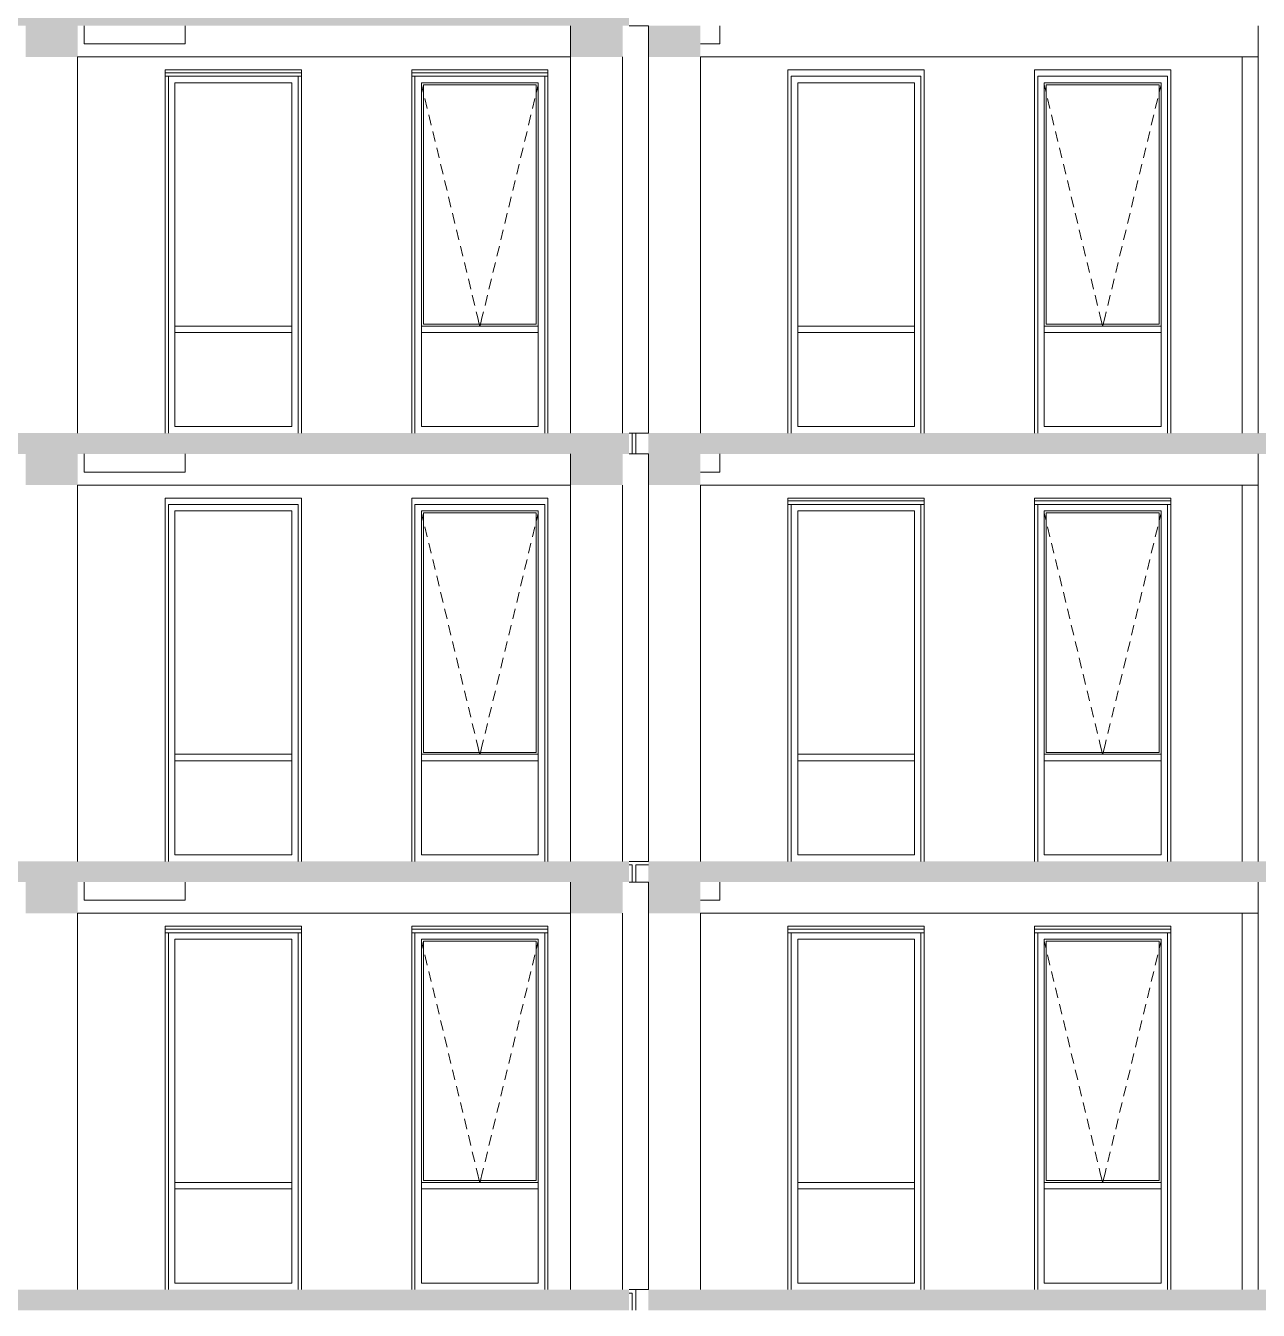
# Model space of a CAD drawing. Header units: millimetres. Extents: x 1499747 to 4230374, y -28481 to 441852.
# Drawn here: x 2379544 to 2389045, y 3455 to 13355 of the extents above; entities that cross this region are included whole.
import ezdxf
from ezdxf.xclip import XClip

# ---------------------------------------------------------------- set-up
doc = ezdxf.new("R2010")
doc.units = ezdxf.units.MM
doc.header["$MEASUREMENT"] = 0
doc.header["$XCLIPFRAME"] = 0
for name, color, linetype, lineweight in [('1 Разрез_23_Витражные окна_Ном._пера__1_Ном._пера__7', 7, 'Continuous', 18), ('1 Разрез_23_Витражные окна_Ном._пера__92_Ном._пера__233', 233, 'Continuous', 18), ('1 Разрез_23_Выступы_Ном._пера__1_Ном._пера__7', 7, 'Continuous', 18), ('1 Разрез_23_Конструктив - Балки_Ном._пера__10_Ном._пера__134', 134, 'Continuous', 18), ('1 Разрез_23_Конструктив - Балки_Ном._пера__7', 7, 'Continuous', 18), ('1 Разрез_23_Конструктив - Колонны_Ном._пера__8_Ном._пера__12', 12, 'Continuous', 18), ('1 Разрез_23_Конструктив - Отвестрия для Шахты в перекрытие_Ном._пера__1_Ном._пера__7', 7, 'Continuous', 18), ('1 Разрез_23_Конструктив - Перекрытия_Ном._пера__7', 7, 'Continuous', 18), ('1 Разрез_23_Конструктив - Стены Ненесущие Газоблок_Ном._пера__87_Ном._пера__251', 251, 'Continuous', 18), ('1 Разрез_23_Окна Archicad_Ном._пера__87_Ном._пера__251', 251, 'Continuous', 18)]:
    doc.layers.add(name, color=color, linetype=linetype, lineweight=lineweight)
doc.layers.add('Чертеж и Рисунок', color=7, linetype='Continuous')

# ---------------------------------------------------------------- blocks, each defined once
blk = doc.blocks.new('Чертеж_1_23', base_point=(1274000, 29700))
at = {"layer": '1 Разрез_23_Конструктив - Балки_Ном._пера__7', "linetype": 'Continuous'}
for points in [[(1273741.6, 41029.6), (1273341.6, 41029.6), (1273341.6, 40789.6), (1273741.6, 40789.6)], [(1277941.6, 41029.6), (1277541.6, 41029.6), (1277541.6, 40789.6), (1277941.6, 40789.6)], [(1278541.6, 41029.6), (1278141.6, 41029.6), (1278141.6, 40789.6), (1278541.6, 40789.6)], [(1273741.6, 37729.6), (1273341.6, 37729.6), (1273341.6, 37489.6), (1273741.6, 37489.6)], [(1277941.6, 37729.6), (1277541.6, 37729.6), (1277541.6, 37489.6), (1277941.6, 37489.6)], [(1278541.6, 37729.6), (1278141.6, 37729.6), (1278141.6, 37489.6), (1278541.6, 37489.6)], [(1273741.6, 34429.6), (1273341.6, 34429.6), (1273341.6, 34189.6), (1273741.6, 34189.6)], [(1277941.6, 34429.6), (1277541.6, 34429.6), (1277541.6, 34189.6), (1277941.6, 34189.6)], [(1278541.6, 34429.6), (1278141.6, 34429.6), (1278141.6, 34189.6), (1278541.6, 34189.6)]]:
    blk.add_hatch(color=256, dxfattribs=at).paths.add_polyline_path(points)
at = {"layer": '1 Разрез_23_Конструктив - Перекрытия_Ном._пера__7', "linetype": 'Continuous'}
for points in [[(1256658.6, 41029.6), (1277991.6, 41029.6), (1277991.6, 41189.6), (1256658.6, 41189.6)], [(1256658.6, 37729.6), (1277991.6, 37729.6), (1277991.6, 37889.6), (1256658.6, 37889.6)], [(1278141.6, 37729.6), (1287891.8, 37729.6), (1287891.8, 37889.6), (1278141.6, 37889.6)], [(1256658.6, 34429.6), (1277991.6, 34429.6), (1277991.6, 34589.6), (1256658.6, 34589.6)], [(1278141.6, 34589.6), (1278141.6, 34429.6), (1287891.8, 34429.6), (1287891.8, 34589.6)], [(1256658.6, 31129.6), (1277991.6, 31129.6), (1277991.6, 31289.6), (1256658.6, 31289.6)], [(1278141.6, 31129.6), (1287891.8, 31129.6), (1287891.8, 31289.6), (1278141.6, 31289.6)]]:
    blk.add_hatch(color=256, dxfattribs=at).paths.add_polyline_path(points)
at = {"layer": '1 Разрез_23_Витражные окна_Ном._пера__1_Ном._пера__7', "linetype": 'Continuous'}
for p, q in [((1274441.9, 40289.6), (1274441.9, 40639.6)), ((1274941.9, 40639.6), (1274441.9, 40639.6)), ((1275441.9, 40639.6), (1274941.9, 40639.6)), ((1275441.9, 40289.6), (1275441.9, 40639.6)), ((1276342.1, 40289.6), (1276342.1, 40639.6)), ((1276842.1, 40639.6), (1276342.1, 40639.6)), ((1277342.1, 40639.6), (1276842.1, 40639.6)), ((1277342.1, 40289.6), (1277342.1, 40639.6)), ((1279241.6, 40289.6), (1279241.6, 40639.6)), ((1279741.6, 40639.6), (1279241.6, 40639.6)), ((1280241.6, 40639.6), (1279741.6, 40639.6)), ((1280241.6, 40289.6), (1280241.6, 40639.6)), ((1281141.9, 40289.6), (1281141.9, 40639.6)), ((1281641.9, 40639.6), (1281141.9, 40639.6)), ((1282141.9, 40639.6), (1281641.9, 40639.6)), ((1282141.9, 40289.6), (1282141.9, 40639.6)), ((1274491.9, 40289.6), (1274491.9, 40589.6)), ((1274941.9, 40589.6), (1274491.9, 40589.6)), ((1275391.9, 40589.6), (1274941.9, 40589.6)), ((1275391.9, 40289.6), (1275391.9, 40589.6)), ((1276392.1, 40289.6), (1276392.1, 40589.6)), ((1276842.1, 40589.6), (1276392.1, 40589.6)), ((1276407.1, 40574.6), (1277277.1, 40574.6)), ((1276407.1, 38729.6), (1276407.1, 40574.6)), ((1277292.1, 40589.6), (1276842.1, 40589.6)), ((1277277.1, 40574.6), (1277277.1, 38729.6)), ((1277292.1, 40289.6), (1277292.1, 40589.6)), ((1279291.6, 40289.6), (1279291.6, 40589.6)), ((1279741.6, 40589.6), (1279291.6, 40589.6)), ((1280191.6, 40589.6), (1279741.6, 40589.6)), ((1280191.6, 40289.6), (1280191.6, 40589.6)), ((1281191.9, 40289.6), (1281191.9, 40589.6)), ((1281641.9, 40589.6), (1281191.9, 40589.6)), ((1281206.9, 40574.6), (1282076.9, 40574.6)), ((1281206.9, 38729.6), (1281206.9, 40574.6)), ((1282091.9, 40589.6), (1281641.9, 40589.6)), ((1282076.9, 40574.6), (1282076.9, 38729.6)), ((1282091.9, 40289.6), (1282091.9, 40589.6)), ((1274441.9, 38889.6), (1274441.9, 40289.6)), ((1274491.9, 38889.6), (1274491.9, 40289.6)), ((1275391.9, 38889.6), (1275391.9, 40289.6)), ((1275441.9, 38889.6), (1275441.9, 40289.6)), ((1276342.1, 38889.6), (1276342.1, 40289.6)), ((1276392.1, 38889.6), (1276392.1, 40289.6)), ((1277292.1, 38889.6), (1277292.1, 40289.6)), ((1277342.1, 38889.6), (1277342.1, 40289.6)), ((1279241.6, 38889.6), (1279241.6, 40289.6)), ((1279291.6, 38889.6), (1279291.6, 40289.6)), ((1280191.6, 38889.6), (1280191.6, 40289.6)), ((1280241.6, 38889.6), (1280241.6, 40289.6)), ((1281141.9, 38889.6), (1281141.9, 40289.6)), ((1281191.9, 38889.6), (1281191.9, 40289.6)), ((1282091.9, 38889.6), (1282091.9, 40289.6)), ((1282141.9, 38889.6), (1282141.9, 40289.6)), ((1274441.9, 38689.6), (1274441.9, 38889.6)), ((1274491.9, 38714.6), (1274491.9, 38889.6)), ((1275391.9, 38689.6), (1275391.9, 38889.6)), ((1275441.9, 38689.6), (1275441.9, 38889.6)), ((1276342.1, 38689.6), (1276342.1, 38889.6)), ((1276392.1, 38714.6), (1276392.1, 38889.6)), ((1277292.1, 38689.6), (1277292.1, 38889.6)), ((1277342.1, 38689.6), (1277342.1, 38889.6)), ((1279241.6, 38689.6), (1279241.6, 38889.6)), ((1279291.6, 38714.6), (1279291.6, 38889.6)), ((1280191.6, 38689.6), (1280191.6, 38889.6)), ((1280241.6, 38689.6), (1280241.6, 38889.6)), ((1281141.9, 38689.6), (1281141.9, 38889.6)), ((1281191.9, 38714.6), (1281191.9, 38889.6)), ((1282091.9, 38689.6), (1282091.9, 38889.6)), ((1282141.9, 38689.6), (1282141.9, 38889.6)), ((1274491.9, 38714.6), (1274941.9, 38714.6)), ((1274491.9, 38689.6), (1274491.9, 38714.6)), ((1274941.9, 38714.6), (1275391.9, 38714.6)), ((1276392.1, 38714.6), (1276842.1, 38714.6)), ((1276392.1, 38689.6), (1276392.1, 38714.6)), ((1277277.1, 38729.6), (1276407.1, 38729.6)), ((1276842.1, 38714.6), (1277292.1, 38714.6)), ((1279291.6, 38714.6), (1279741.6, 38714.6)), ((1279291.6, 38689.6), (1279291.6, 38714.6)), ((1279741.6, 38714.6), (1280191.6, 38714.6)), ((1281191.9, 38714.6), (1281641.9, 38714.6)), ((1281191.9, 38689.6), (1281191.9, 38714.6)), ((1282076.9, 38729.6), (1281206.9, 38729.6)), ((1281641.9, 38714.6), (1282091.9, 38714.6)), ((1274441.9, 37889.6), (1274441.9, 38689.6)), ((1274491.9, 38664.6), (1274491.9, 38689.6)), ((1274491.9, 38664.6), (1274941.9, 38664.6)), ((1274491.9, 37939.6), (1274491.9, 38664.6)), ((1274941.9, 38664.6), (1275391.9, 38664.6)), ((1275391.9, 37939.6), (1275391.9, 38689.6)), ((1275441.9, 37889.6), (1275441.9, 38689.6)), ((1276342.1, 37889.6), (1276342.1, 38689.6)), ((1276392.1, 38664.6), (1276392.1, 38689.6)), ((1276392.1, 38664.6), (1276842.1, 38664.6)), ((1276392.1, 37939.6), (1276392.1, 38664.6)), ((1276842.1, 38664.6), (1277292.1, 38664.6)), ((1277292.1, 37939.6), (1277292.1, 38689.6)), ((1277342.1, 37889.6), (1277342.1, 38689.6)), ((1279241.6, 37889.6), (1279241.6, 38689.6)), ((1279291.6, 38664.6), (1279291.6, 38689.6)), ((1279291.6, 38664.6), (1279741.6, 38664.6)), ((1279291.6, 37939.6), (1279291.6, 38664.6)), ((1279741.6, 38664.6), (1280191.6, 38664.6)), ((1280191.6, 37939.6), (1280191.6, 38689.6)), ((1280241.6, 37889.6), (1280241.6, 38689.6)), ((1281141.9, 37889.6), (1281141.9, 38689.6)), ((1281191.9, 38664.6), (1281191.9, 38689.6)), ((1281191.9, 38664.6), (1281641.9, 38664.6)), ((1281191.9, 37939.6), (1281191.9, 38664.6)), ((1281641.9, 38664.6), (1282091.9, 38664.6)), ((1282091.9, 37939.6), (1282091.9, 38689.6)), ((1282141.9, 37889.6), (1282141.9, 38689.6)), ((1274491.9, 37939.6), (1274941.9, 37939.6)), ((1274941.9, 37939.6), (1275391.9, 37939.6)), ((1276392.1, 37939.6), (1276842.1, 37939.6)), ((1276842.1, 37939.6), (1277292.1, 37939.6)), ((1279291.6, 37939.6), (1279741.6, 37939.6)), ((1279741.6, 37939.6), (1280191.6, 37939.6)), ((1281191.9, 37939.6), (1281641.9, 37939.6)), ((1281641.9, 37939.6), (1282091.9, 37939.6)), ((1274441.9, 36989.6), (1274441.9, 37339.6)), ((1274941.9, 37339.6), (1274441.9, 37339.6)), ((1275441.9, 37339.6), (1274941.9, 37339.6)), ((1275441.9, 36989.6), (1275441.9, 37339.6)), ((1276342.1, 36989.6), (1276342.1, 37339.6)), ((1276842.1, 37339.6), (1276342.1, 37339.6)), ((1277342.1, 37339.6), (1276842.1, 37339.6)), ((1277342.1, 36989.6), (1277342.1, 37339.6)), ((1279241.6, 36989.6), (1279241.6, 37339.6)), ((1279741.6, 37339.6), (1279241.6, 37339.6)), ((1280241.6, 37339.6), (1279741.6, 37339.6)), ((1280241.6, 36989.6), (1280241.6, 37339.6)), ((1281141.9, 36989.6), (1281141.9, 37339.6)), ((1281641.9, 37339.6), (1281141.9, 37339.6)), ((1282141.9, 37339.6), (1281641.9, 37339.6)), ((1282141.9, 36989.6), (1282141.9, 37339.6)), ((1274491.9, 36989.6), (1274491.9, 37289.6)), ((1274941.9, 37289.6), (1274491.9, 37289.6)), ((1275391.9, 37289.6), (1274941.9, 37289.6)), ((1275391.9, 36989.6), (1275391.9, 37289.6)), ((1276392.1, 36989.6), (1276392.1, 37289.6)), ((1276842.1, 37289.6), (1276392.1, 37289.6)), ((1276407.1, 37274.6), (1277277.1, 37274.6)), ((1276407.1, 35429.6), (1276407.1, 37274.6)), ((1277292.1, 37289.6), (1276842.1, 37289.6)), ((1277277.1, 37274.6), (1277277.1, 35429.6)), ((1277292.1, 36989.6), (1277292.1, 37289.6)), ((1279291.6, 36989.6), (1279291.6, 37289.6)), ((1279741.6, 37289.6), (1279291.6, 37289.6)), ((1280191.6, 37289.6), (1279741.6, 37289.6)), ((1280191.6, 36989.6), (1280191.6, 37289.6)), ((1281191.9, 36989.6), (1281191.9, 37289.6)), ((1281641.9, 37289.6), (1281191.9, 37289.6)), ((1281206.9, 37274.6), (1282076.9, 37274.6)), ((1281206.9, 35429.6), (1281206.9, 37274.6)), ((1282091.9, 37289.6), (1281641.9, 37289.6)), ((1282076.9, 37274.6), (1282076.9, 35429.6)), ((1282091.9, 36989.6), (1282091.9, 37289.6)), ((1274441.9, 35589.6), (1274441.9, 36989.6)), ((1274491.9, 35589.6), (1274491.9, 36989.6)), ((1275391.9, 35589.6), (1275391.9, 36989.6)), ((1275441.9, 35589.6), (1275441.9, 36989.6)), ((1276342.1, 35589.6), (1276342.1, 36989.6)), ((1276392.1, 35589.6), (1276392.1, 36989.6)), ((1277292.1, 35589.6), (1277292.1, 36989.6)), ((1277342.1, 35589.6), (1277342.1, 36989.6)), ((1279241.6, 35589.6), (1279241.6, 36989.6)), ((1279291.6, 35589.6), (1279291.6, 36989.6)), ((1280191.6, 35589.6), (1280191.6, 36989.6)), ((1280241.6, 35589.6), (1280241.6, 36989.6)), ((1281141.9, 35589.6), (1281141.9, 36989.6)), ((1281191.9, 35589.6), (1281191.9, 36989.6)), ((1282091.9, 35589.6), (1282091.9, 36989.6)), ((1282141.9, 35589.6), (1282141.9, 36989.6)), ((1274441.9, 35389.6), (1274441.9, 35589.6)), ((1274491.9, 35414.6), (1274491.9, 35589.6)), ((1275391.9, 35389.6), (1275391.9, 35589.6)), ((1275441.9, 35389.6), (1275441.9, 35589.6)), ((1276342.1, 35389.6), (1276342.1, 35589.6)), ((1276392.1, 35414.6), (1276392.1, 35589.6)), ((1277292.1, 35389.6), (1277292.1, 35589.6)), ((1277342.1, 35389.6), (1277342.1, 35589.6)), ((1279241.6, 35389.6), (1279241.6, 35589.6)), ((1279291.6, 35414.6), (1279291.6, 35589.6)), ((1280191.6, 35389.6), (1280191.6, 35589.6)), ((1280241.6, 35389.6), (1280241.6, 35589.6)), ((1281141.9, 35389.6), (1281141.9, 35589.6)), ((1281191.9, 35414.6), (1281191.9, 35589.6)), ((1282091.9, 35389.6), (1282091.9, 35589.6)), ((1282141.9, 35389.6), (1282141.9, 35589.6)), ((1274441.9, 34589.6), (1274441.9, 35389.6)), ((1274491.9, 35414.6), (1274941.9, 35414.6)), ((1274491.9, 35389.6), (1274491.9, 35414.6)), ((1274491.9, 35364.6), (1274491.9, 35389.6)), ((1274491.9, 35364.6), (1274941.9, 35364.6)), ((1274491.9, 34639.6), (1274491.9, 35364.6)), ((1274941.9, 35414.6), (1275391.9, 35414.6)), ((1274941.9, 35364.6), (1275391.9, 35364.6)), ((1275391.9, 34639.6), (1275391.9, 35389.6)), ((1275441.9, 34589.6), (1275441.9, 35389.6)), ((1276342.1, 34589.6), (1276342.1, 35389.6)), ((1276392.1, 35414.6), (1276842.1, 35414.6)), ((1276392.1, 35389.6), (1276392.1, 35414.6)), ((1276392.1, 35364.6), (1276392.1, 35389.6)), ((1276392.1, 35364.6), (1276842.1, 35364.6)), ((1276392.1, 34639.6), (1276392.1, 35364.6)), ((1277277.1, 35429.6), (1276407.1, 35429.6)), ((1276842.1, 35414.6), (1277292.1, 35414.6)), ((1276842.1, 35364.6), (1277292.1, 35364.6)), ((1277292.1, 34639.6), (1277292.1, 35389.6)), ((1277342.1, 34589.6), (1277342.1, 35389.6)), ((1279241.6, 34589.6), (1279241.6, 35389.6)), ((1279291.6, 35414.6), (1279741.6, 35414.6)), ((1279291.6, 35389.6), (1279291.6, 35414.6)), ((1279291.6, 35364.6), (1279291.6, 35389.6)), ((1279291.6, 35364.6), (1279741.6, 35364.6)), ((1279291.6, 34639.6), (1279291.6, 35364.6)), ((1279741.6, 35414.6), (1280191.6, 35414.6)), ((1279741.6, 35364.6), (1280191.6, 35364.6)), ((1280191.6, 34639.6), (1280191.6, 35389.6)), ((1280241.6, 34589.6), (1280241.6, 35389.6)), ((1281141.9, 34589.6), (1281141.9, 35389.6)), ((1281191.9, 35414.6), (1281641.9, 35414.6)), ((1281191.9, 35389.6), (1281191.9, 35414.6)), ((1281191.9, 35364.6), (1281191.9, 35389.6)), ((1281191.9, 35364.6), (1281641.9, 35364.6)), ((1281191.9, 34639.6), (1281191.9, 35364.6)), ((1282076.9, 35429.6), (1281206.9, 35429.6)), ((1281641.9, 35414.6), (1282091.9, 35414.6)), ((1281641.9, 35364.6), (1282091.9, 35364.6)), ((1282091.9, 34639.6), (1282091.9, 35389.6)), ((1282141.9, 34589.6), (1282141.9, 35389.6)), ((1274491.9, 34639.6), (1274941.9, 34639.6)), ((1274941.9, 34639.6), (1275391.9, 34639.6)), ((1276392.1, 34639.6), (1276842.1, 34639.6)), ((1276842.1, 34639.6), (1277292.1, 34639.6)), ((1279291.6, 34639.6), (1279741.6, 34639.6)), ((1279741.6, 34639.6), (1280191.6, 34639.6)), ((1281191.9, 34639.6), (1281641.9, 34639.6)), ((1281641.9, 34639.6), (1282091.9, 34639.6)), ((1274441.9, 33689.6), (1274441.9, 34039.6)), ((1274941.9, 34039.6), (1274441.9, 34039.6)), ((1274491.9, 33689.6), (1274491.9, 33989.6)), ((1274941.9, 33989.6), (1274491.9, 33989.6)), ((1275441.9, 34039.6), (1274941.9, 34039.6)), ((1275391.9, 33989.6), (1274941.9, 33989.6)), ((1275391.9, 33689.6), (1275391.9, 33989.6)), ((1275441.9, 33689.6), (1275441.9, 34039.6)), ((1276342.1, 33689.6), (1276342.1, 34039.6)), ((1276842.1, 34039.6), (1276342.1, 34039.6)), ((1276392.1, 33689.6), (1276392.1, 33989.6)), ((1276842.1, 33989.6), (1276392.1, 33989.6)), ((1276407.1, 33974.6), (1277277.1, 33974.6)), ((1276407.1, 32129.6), (1276407.1, 33974.6)), ((1277342.1, 34039.6), (1276842.1, 34039.6)), ((1277292.1, 33989.6), (1276842.1, 33989.6)), ((1277277.1, 33974.6), (1277277.1, 32129.6)), ((1277292.1, 33689.6), (1277292.1, 33989.6)), ((1277342.1, 33689.6), (1277342.1, 34039.6)), ((1279241.6, 33689.6), (1279241.6, 34039.6)), ((1279741.6, 34039.6), (1279241.6, 34039.6)), ((1279291.6, 33689.6), (1279291.6, 33989.6)), ((1279741.6, 33989.6), (1279291.6, 33989.6)), ((1280241.6, 34039.6), (1279741.6, 34039.6)), ((1280191.6, 33989.6), (1279741.6, 33989.6)), ((1280191.6, 33689.6), (1280191.6, 33989.6)), ((1280241.6, 33689.6), (1280241.6, 34039.6)), ((1281141.9, 33689.6), (1281141.9, 34039.6)), ((1281641.9, 34039.6), (1281141.9, 34039.6)), ((1281191.9, 33689.6), (1281191.9, 33989.6)), ((1281641.9, 33989.6), (1281191.9, 33989.6)), ((1281206.9, 33974.6), (1282076.9, 33974.6)), ((1281206.9, 32129.6), (1281206.9, 33974.6)), ((1282141.9, 34039.6), (1281641.9, 34039.6)), ((1282091.9, 33989.6), (1281641.9, 33989.6)), ((1282076.9, 33974.6), (1282076.9, 32129.6)), ((1282091.9, 33689.6), (1282091.9, 33989.6)), ((1282141.9, 33689.6), (1282141.9, 34039.6)), ((1274441.9, 32289.6), (1274441.9, 33689.6)), ((1274491.9, 32289.6), (1274491.9, 33689.6)), ((1275391.9, 32289.6), (1275391.9, 33689.6)), ((1275441.9, 32289.6), (1275441.9, 33689.6)), ((1276342.1, 32289.6), (1276342.1, 33689.6)), ((1276392.1, 32289.6), (1276392.1, 33689.6)), ((1277292.1, 32289.6), (1277292.1, 33689.6)), ((1277342.1, 32289.6), (1277342.1, 33689.6)), ((1279241.6, 32289.6), (1279241.6, 33689.6)), ((1279291.6, 32289.6), (1279291.6, 33689.6)), ((1280191.6, 32289.6), (1280191.6, 33689.6)), ((1280241.6, 32289.6), (1280241.6, 33689.6)), ((1281141.9, 32289.6), (1281141.9, 33689.6)), ((1281191.9, 32289.6), (1281191.9, 33689.6)), ((1282091.9, 32289.6), (1282091.9, 33689.6)), ((1282141.9, 32289.6), (1282141.9, 33689.6)), ((1274441.9, 32089.6), (1274441.9, 32289.6)), ((1274491.9, 32114.6), (1274491.9, 32289.6)), ((1275391.9, 32089.6), (1275391.9, 32289.6)), ((1275441.9, 32089.6), (1275441.9, 32289.6)), ((1276342.1, 32089.6), (1276342.1, 32289.6)), ((1276392.1, 32114.6), (1276392.1, 32289.6)), ((1277292.1, 32089.6), (1277292.1, 32289.6)), ((1277342.1, 32089.6), (1277342.1, 32289.6)), ((1279241.6, 32089.6), (1279241.6, 32289.6)), ((1279291.6, 32114.6), (1279291.6, 32289.6)), ((1280191.6, 32089.6), (1280191.6, 32289.6)), ((1280241.6, 32089.6), (1280241.6, 32289.6)), ((1281141.9, 32089.6), (1281141.9, 32289.6)), ((1281191.9, 32114.6), (1281191.9, 32289.6)), ((1282091.9, 32089.6), (1282091.9, 32289.6)), ((1282141.9, 32089.6), (1282141.9, 32289.6)), ((1274441.9, 31289.6), (1274441.9, 32089.6)), ((1274491.9, 32114.6), (1274941.9, 32114.6)), ((1274491.9, 32089.6), (1274491.9, 32114.6)), ((1274491.9, 32064.6), (1274491.9, 32089.6)), ((1274941.9, 32114.6), (1275391.9, 32114.6)), ((1275391.9, 31339.6), (1275391.9, 32089.6)), ((1275441.9, 31289.6), (1275441.9, 32089.6)), ((1276342.1, 31289.6), (1276342.1, 32089.6)), ((1276392.1, 32114.6), (1276842.1, 32114.6)), ((1276392.1, 32089.6), (1276392.1, 32114.6)), ((1276392.1, 32064.6), (1276392.1, 32089.6)), ((1277277.1, 32129.6), (1276407.1, 32129.6)), ((1276842.1, 32114.6), (1277292.1, 32114.6)), ((1277292.1, 31339.6), (1277292.1, 32089.6)), ((1277342.1, 31289.6), (1277342.1, 32089.6)), ((1279241.6, 31289.6), (1279241.6, 32089.6)), ((1279291.6, 32114.6), (1279741.6, 32114.6)), ((1279291.6, 32089.6), (1279291.6, 32114.6)), ((1279291.6, 32064.6), (1279291.6, 32089.6)), ((1279741.6, 32114.6), (1280191.6, 32114.6)), ((1280191.6, 31339.6), (1280191.6, 32089.6)), ((1280241.6, 31289.6), (1280241.6, 32089.6)), ((1281141.9, 31289.6), (1281141.9, 32089.6)), ((1281191.9, 32114.6), (1281641.9, 32114.6)), ((1281191.9, 32089.6), (1281191.9, 32114.6)), ((1281191.9, 32064.6), (1281191.9, 32089.6)), ((1282076.9, 32129.6), (1281206.9, 32129.6)), ((1281641.9, 32114.6), (1282091.9, 32114.6)), ((1282091.9, 31339.6), (1282091.9, 32089.6)), ((1282141.9, 31289.6), (1282141.9, 32089.6)), ((1274491.9, 32064.6), (1274941.9, 32064.6)), ((1274491.9, 31339.6), (1274491.9, 32064.6)), ((1274941.9, 32064.6), (1275391.9, 32064.6)), ((1276392.1, 32064.6), (1276842.1, 32064.6)), ((1276392.1, 31339.6), (1276392.1, 32064.6)), ((1276842.1, 32064.6), (1277292.1, 32064.6)), ((1279291.6, 32064.6), (1279741.6, 32064.6)), ((1279291.6, 31339.6), (1279291.6, 32064.6)), ((1279741.6, 32064.6), (1280191.6, 32064.6)), ((1281191.9, 32064.6), (1281641.9, 32064.6)), ((1281191.9, 31339.6), (1281191.9, 32064.6)), ((1281641.9, 32064.6), (1282091.9, 32064.6)), ((1274491.9, 31339.6), (1274941.9, 31339.6)), ((1274941.9, 31339.6), (1275391.9, 31339.6)), ((1276392.1, 31339.6), (1276842.1, 31339.6)), ((1276842.1, 31339.6), (1277292.1, 31339.6)), ((1279291.6, 31339.6), (1279741.6, 31339.6)), ((1279741.6, 31339.6), (1280191.6, 31339.6)), ((1281191.9, 31339.6), (1281641.9, 31339.6)), ((1281641.9, 31339.6), (1282091.9, 31339.6))]:
    blk.add_line(p, q, dxfattribs=at)
at = {"layer": '1 Разрез_23_Витражные окна_Ном._пера__92_Ном._пера__233', "linetype": 'Continuous'}
for p, q in [((1276392.1, 40573.9), (1276405.9, 40516.9)), ((1277292.1, 40573.9), (1277278.4, 40516.9)), ((1281191.9, 40573.9), (1281205.7, 40516.9)), ((1282091.9, 40573.9), (1282078.1, 40516.9)), ((1276417.6, 40468.3), (1276436.4, 40390.5)), ((1277266.6, 40468.3), (1277247.9, 40390.5)), ((1281217.4, 40468.3), (1281236.2, 40390.5)), ((1282066.4, 40468.3), (1282047.6, 40390.5)), ((1276448.1, 40341.9), (1276466.9, 40264.1)), ((1277236.1, 40341.9), (1277217.4, 40264.1)), ((1281247.9, 40341.9), (1281266.7, 40264.1)), ((1282035.9, 40341.9), (1282017.1, 40264.1)), ((1276478.6, 40215.5), (1276497.4, 40137.8)), ((1277205.6, 40215.5), (1277186.9, 40137.8)), ((1281278.4, 40215.5), (1281297.2, 40137.8)), ((1282005.4, 40215.5), (1281986.6, 40137.8)), ((1276509.2, 40089.2), (1276527.9, 40011.4)), ((1277175.1, 40089.2), (1277156.4, 40011.4)), ((1281308.9, 40089.2), (1281327.7, 40011.4)), ((1281974.9, 40089.2), (1281956.1, 40011.4)), ((1276539.7, 39962.8), (1276558.4, 39885)), ((1277144.6, 39962.8), (1277125.9, 39885)), ((1281339.4, 39962.8), (1281358.2, 39885)), ((1281944.4, 39962.8), (1281925.6, 39885)), ((1276570.2, 39836.4), (1276588.9, 39758.7)), ((1277114.1, 39836.4), (1277095.3, 39758.7)), ((1281369.9, 39836.4), (1281388.7, 39758.7)), ((1281913.9, 39836.4), (1281895.1, 39758.7)), ((1276600.7, 39710), (1276619.4, 39632.3)), ((1277083.6, 39710), (1277064.8, 39632.3)), ((1281400.4, 39710), (1281419.2, 39632.3)), ((1281883.4, 39710), (1281864.6, 39632.3)), ((1276631.2, 39583.7), (1276649.9, 39505.9)), ((1277053.1, 39583.7), (1277034.3, 39505.9)), ((1281430.9, 39583.7), (1281449.7, 39505.9)), ((1281852.9, 39583.7), (1281834.1, 39505.9)), ((1276661.7, 39457.3), (1276680.4, 39379.5)), ((1277022.6, 39457.3), (1277003.8, 39379.5)), ((1281461.4, 39457.3), (1281480.2, 39379.5)), ((1281822.4, 39457.3), (1281803.6, 39379.5)), ((1276692.2, 39330.9), (1276710.9, 39253.2)), ((1276992.1, 39330.9), (1276973.3, 39253.2)), ((1281491.9, 39330.9), (1281510.7, 39253.2)), ((1281791.9, 39330.9), (1281773.1, 39253.2)), ((1276722.7, 39204.6), (1276741.4, 39126.8)), ((1276961.6, 39204.6), (1276942.8, 39126.8)), ((1281522.4, 39204.6), (1281541.2, 39126.8)), ((1281761.4, 39204.6), (1281742.6, 39126.8)), ((1276753.2, 39078.2), (1276771.9, 39000.4)), ((1276931.1, 39078.2), (1276912.3, 39000.4)), ((1281552.9, 39078.2), (1281571.7, 39000.4)), ((1281730.9, 39078.2), (1281712.1, 39000.4)), ((1276783.7, 38951.8), (1276802.5, 38874.1)), ((1276900.6, 38951.8), (1276881.8, 38874.1)), ((1281583.5, 38951.8), (1281602.2, 38874.1)), ((1281700.4, 38951.8), (1281681.6, 38874.1)), ((1276814.2, 38825.5), (1276823.4, 38787.4)), ((1276870.1, 38825.5), (1276860.9, 38787.4)), ((1281614, 38825.5), (1281623.1, 38787.4)), ((1281669.9, 38825.5), (1281660.7, 38787.4)), ((1276823.4, 38787.4), (1276837.3, 38729.6)), ((1276837.3, 38729.6), (1276840.9, 38714.6)), ((1276847, 38729.6), (1276843.3, 38714.6)), ((1276860.9, 38787.4), (1276847, 38729.6)), ((1281623.1, 38787.4), (1281637.1, 38729.6)), ((1281637.1, 38729.6), (1281640.7, 38714.6)), ((1281646.7, 38729.6), (1281643.1, 38714.6)), ((1281660.7, 38787.4), (1281646.7, 38729.6)), ((1276392.1, 37273.9), (1276405.9, 37216.9)), ((1277292.1, 37273.9), (1277278.4, 37216.9)), ((1281191.9, 37273.9), (1281205.7, 37216.9)), ((1282091.9, 37273.9), (1282078.1, 37216.9)), ((1276417.6, 37168.3), (1276436.4, 37090.5)), ((1277266.6, 37168.3), (1277247.9, 37090.5)), ((1281217.4, 37168.3), (1281236.2, 37090.5)), ((1282066.4, 37168.3), (1282047.6, 37090.5)), ((1276448.1, 37041.9), (1276466.9, 36964.1)), ((1277236.1, 37041.9), (1277217.4, 36964.1)), ((1281247.9, 37041.9), (1281266.7, 36964.1)), ((1282035.9, 37041.9), (1282017.1, 36964.1)), ((1276478.6, 36915.5), (1276497.4, 36837.8)), ((1277205.6, 36915.5), (1277186.9, 36837.8)), ((1281278.4, 36915.5), (1281297.2, 36837.8)), ((1282005.4, 36915.5), (1281986.6, 36837.8)), ((1276509.2, 36789.2), (1276527.9, 36711.4)), ((1277175.1, 36789.2), (1277156.4, 36711.4)), ((1281308.9, 36789.2), (1281327.7, 36711.4)), ((1281974.9, 36789.2), (1281956.1, 36711.4)), ((1276539.7, 36662.8), (1276558.4, 36585)), ((1277144.6, 36662.8), (1277125.9, 36585)), ((1281339.4, 36662.8), (1281358.2, 36585)), ((1281944.4, 36662.8), (1281925.6, 36585)), ((1276570.2, 36536.4), (1276588.9, 36458.7)), ((1277114.1, 36536.4), (1277095.3, 36458.7)), ((1281369.9, 36536.4), (1281388.7, 36458.7)), ((1281913.9, 36536.4), (1281895.1, 36458.7)), ((1276600.7, 36410), (1276619.4, 36332.3)), ((1277083.6, 36410), (1277064.8, 36332.3)), ((1281400.4, 36410), (1281419.2, 36332.3)), ((1281883.4, 36410), (1281864.6, 36332.3)), ((1276631.2, 36283.7), (1276649.9, 36205.9)), ((1277053.1, 36283.7), (1277034.3, 36205.9)), ((1281430.9, 36283.7), (1281449.7, 36205.9)), ((1281852.9, 36283.7), (1281834.1, 36205.9)), ((1276661.7, 36157.3), (1276680.4, 36079.5)), ((1277022.6, 36157.3), (1277003.8, 36079.5)), ((1281461.4, 36157.3), (1281480.2, 36079.5)), ((1281822.4, 36157.3), (1281803.6, 36079.5)), ((1276692.2, 36030.9), (1276710.9, 35953.2)), ((1276992.1, 36030.9), (1276973.3, 35953.2)), ((1281491.9, 36030.9), (1281510.7, 35953.2)), ((1281791.9, 36030.9), (1281773.1, 35953.2)), ((1276722.7, 35904.6), (1276741.4, 35826.8)), ((1276961.6, 35904.6), (1276942.8, 35826.8)), ((1281522.4, 35904.6), (1281541.2, 35826.8)), ((1281761.4, 35904.6), (1281742.6, 35826.8)), ((1276753.2, 35778.2), (1276771.9, 35700.4)), ((1276931.1, 35778.2), (1276912.3, 35700.4)), ((1281552.9, 35778.2), (1281571.7, 35700.4)), ((1281730.9, 35778.2), (1281712.1, 35700.4)), ((1276783.7, 35651.8), (1276802.5, 35574.1)), ((1276900.6, 35651.8), (1276881.8, 35574.1)), ((1281583.5, 35651.8), (1281602.2, 35574.1)), ((1281700.4, 35651.8), (1281681.6, 35574.1)), ((1276814.2, 35525.5), (1276823.4, 35487.4)), ((1276823.4, 35487.4), (1276837.3, 35429.6)), ((1276860.9, 35487.4), (1276847, 35429.6)), ((1276870.1, 35525.5), (1276860.9, 35487.4)), ((1281614, 35525.5), (1281623.1, 35487.4)), ((1281623.1, 35487.4), (1281637.1, 35429.6)), ((1281660.7, 35487.4), (1281646.7, 35429.6)), ((1281669.9, 35525.5), (1281660.7, 35487.4)), ((1276837.3, 35429.6), (1276840.9, 35414.6)), ((1276847, 35429.6), (1276843.3, 35414.6)), ((1281637.1, 35429.6), (1281640.7, 35414.6)), ((1281646.7, 35429.6), (1281643.1, 35414.6)), ((1276392.1, 33973.9), (1276405.9, 33916.9)), ((1277292.1, 33973.9), (1277278.4, 33916.9)), ((1281191.9, 33973.9), (1281205.7, 33916.9)), ((1282091.9, 33973.9), (1282078.1, 33916.9)), ((1276417.6, 33868.3), (1276436.4, 33790.5)), ((1277266.6, 33868.3), (1277247.9, 33790.5)), ((1281217.4, 33868.3), (1281236.2, 33790.5)), ((1282066.4, 33868.3), (1282047.6, 33790.5)), ((1276448.1, 33741.9), (1276466.9, 33664.1)), ((1277236.1, 33741.9), (1277217.4, 33664.1)), ((1281247.9, 33741.9), (1281266.7, 33664.1)), ((1282035.9, 33741.9), (1282017.1, 33664.1)), ((1276478.6, 33615.5), (1276497.4, 33537.8)), ((1277205.6, 33615.5), (1277186.9, 33537.8)), ((1281278.4, 33615.5), (1281297.2, 33537.8)), ((1282005.4, 33615.5), (1281986.6, 33537.8)), ((1276509.2, 33489.2), (1276527.9, 33411.4)), ((1277175.1, 33489.2), (1277156.4, 33411.4)), ((1281308.9, 33489.2), (1281327.7, 33411.4)), ((1281974.9, 33489.2), (1281956.1, 33411.4)), ((1276539.7, 33362.8), (1276558.4, 33285)), ((1277144.6, 33362.8), (1277125.9, 33285)), ((1281339.4, 33362.8), (1281358.2, 33285)), ((1281944.4, 33362.8), (1281925.6, 33285)), ((1276570.2, 33236.4), (1276588.9, 33158.7)), ((1277114.1, 33236.4), (1277095.3, 33158.7)), ((1281369.9, 33236.4), (1281388.7, 33158.7)), ((1281913.9, 33236.4), (1281895.1, 33158.7)), ((1276600.7, 33110), (1276619.4, 33032.3)), ((1277083.6, 33110), (1277064.8, 33032.3)), ((1281400.4, 33110), (1281419.2, 33032.3)), ((1281883.4, 33110), (1281864.6, 33032.3)), ((1276631.2, 32983.7), (1276649.9, 32905.9)), ((1277053.1, 32983.7), (1277034.3, 32905.9)), ((1281430.9, 32983.7), (1281449.7, 32905.9)), ((1281852.9, 32983.7), (1281834.1, 32905.9)), ((1276661.7, 32857.3), (1276680.4, 32779.5)), ((1277022.6, 32857.3), (1277003.8, 32779.5)), ((1281461.4, 32857.3), (1281480.2, 32779.5)), ((1281822.4, 32857.3), (1281803.6, 32779.5)), ((1276692.2, 32730.9), (1276710.9, 32653.2)), ((1276992.1, 32730.9), (1276973.3, 32653.2)), ((1281491.9, 32730.9), (1281510.7, 32653.2)), ((1281791.9, 32730.9), (1281773.1, 32653.2)), ((1276722.7, 32604.6), (1276741.4, 32526.8)), ((1276961.6, 32604.6), (1276942.8, 32526.8)), ((1281522.4, 32604.6), (1281541.2, 32526.8)), ((1281761.4, 32604.6), (1281742.6, 32526.8)), ((1276753.2, 32478.2), (1276771.9, 32400.4)), ((1276931.1, 32478.2), (1276912.3, 32400.4)), ((1281552.9, 32478.2), (1281571.7, 32400.4)), ((1281730.9, 32478.2), (1281712.1, 32400.4)), ((1276783.7, 32351.8), (1276802.5, 32274.1)), ((1276900.6, 32351.8), (1276881.8, 32274.1)), ((1281583.5, 32351.8), (1281602.2, 32274.1)), ((1281700.4, 32351.8), (1281681.6, 32274.1)), ((1276814.2, 32225.5), (1276823.4, 32187.4)), ((1276823.4, 32187.4), (1276837.3, 32129.6)), ((1276860.9, 32187.4), (1276847, 32129.6)), ((1276870.1, 32225.5), (1276860.9, 32187.4)), ((1281614, 32225.5), (1281623.1, 32187.4)), ((1281623.1, 32187.4), (1281637.1, 32129.6)), ((1281660.7, 32187.4), (1281646.7, 32129.6)), ((1281669.9, 32225.5), (1281660.7, 32187.4)), ((1276837.3, 32129.6), (1276840.9, 32114.6)), ((1276847, 32129.6), (1276843.3, 32114.6)), ((1281637.1, 32129.6), (1281640.7, 32114.6)), ((1281646.7, 32129.6), (1281643.1, 32114.6))]:
    blk.add_line(p, q, dxfattribs=at)
at = {"layer": '1 Разрез_23_Выступы_Ном._пера__1_Ном._пера__7', "linetype": 'Continuous'}
for p, q in [((1275466.9, 40667.1), (1274416.9, 40667.1)), ((1274441.9, 40639.6), (1274416.9, 40639.6)), ((1275466.9, 40639.6), (1275441.9, 40639.6)), ((1277367.1, 40667.1), (1276317.1, 40667.1)), ((1276342.1, 40639.6), (1276317.1, 40639.6)), ((1277367.1, 40639.6), (1277342.1, 40639.6)), ((1278017.1, 37729.6), (1278017.1, 37889.6)), ((1278044.6, 37729.6), (1278044.6, 37889.6)), ((1280266.6, 37367.1), (1279216.6, 37367.1)), ((1279241.6, 37339.6), (1279216.6, 37339.6)), ((1280266.6, 37339.6), (1280241.6, 37339.6)), ((1282166.9, 37367.1), (1281116.9, 37367.1)), ((1281141.9, 37339.6), (1281116.9, 37339.6)), ((1282166.9, 37339.6), (1282141.9, 37339.6)), ((1278017.1, 34562.1), (1277991.6, 34562.1)), ((1278017.1, 34429.6), (1278017.1, 34562.1)), ((1278044.6, 34429.6), (1278044.6, 34562.1)), ((1278141.6, 34562.1), (1278044.6, 34562.1)), ((1275466.9, 34067.1), (1274416.9, 34067.1)), ((1277367.1, 34067.1), (1276317.1, 34067.1)), ((1280266.6, 34067.1), (1279216.6, 34067.1)), ((1282166.9, 34067.1), (1281116.9, 34067.1)), ((1274441.9, 34039.6), (1274416.9, 34039.6)), ((1275466.9, 34039.6), (1275441.9, 34039.6)), ((1276342.1, 34039.6), (1276317.1, 34039.6)), ((1277367.1, 34039.6), (1277342.1, 34039.6)), ((1279241.6, 34039.6), (1279216.6, 34039.6)), ((1280266.6, 34039.6), (1280241.6, 34039.6)), ((1281141.9, 34039.6), (1281116.9, 34039.6)), ((1282166.9, 34039.6), (1282141.9, 34039.6)), ((1278044.6, 31129.6), (1278044.6, 31289.6)), ((1278017.1, 31262.1), (1277991.6, 31262.1)), ((1278017.1, 31129.6), (1278017.1, 31262.1))]:
    blk.add_line(p, q, dxfattribs=at)
at = {"layer": '1 Разрез_23_Конструктив - Балки_Ном._пера__10_Ном._пера__134', "linetype": 'Continuous'}
for p, q in [((1273741.6, 40789.6), (1277541.6, 40789.6)), ((1282841.6, 40789.6), (1278541.6, 40789.6)), ((1273741.6, 37489.6), (1277541.6, 37489.6)), ((1282841.6, 37489.6), (1278541.6, 37489.6)), ((1273741.6, 34189.6), (1277541.6, 34189.6)), ((1282841.6, 34189.6), (1278541.6, 34189.6))]:
    blk.add_line(p, q, dxfattribs=at)
at = {"layer": '1 Разрез_23_Конструктив - Колонны_Ном._пера__8_Ном._пера__12', "linetype": 'Continuous'}
for p, q in [((1277541.6, 37889.6), (1277541.6, 41029.6)), ((1278141.6, 37889.6), (1278141.6, 41029.6)), ((1282841.6, 37889.6), (1282841.6, 41029.6)), ((1273741.6, 37889.6), (1273741.6, 40789.6)), ((1273741.6, 37889.6), (1273741.6, 40789.6)), ((1277941.6, 37889.6), (1277941.6, 40789.6)), ((1278541.6, 37889.6), (1278541.6, 40789.6)), ((1282716.6, 37889.6), (1282716.6, 40789.6)), ((1277541.6, 34589.6), (1277541.6, 37729.6)), ((1278141.6, 34589.6), (1278141.6, 37729.6)), ((1282841.6, 34589.6), (1282841.6, 37729.6)), ((1273741.6, 34589.6), (1273741.6, 37489.6)), ((1273741.6, 34589.6), (1273741.6, 37489.6)), ((1277941.6, 34589.6), (1277941.6, 37489.6)), ((1278541.6, 34589.6), (1278541.6, 37489.6)), ((1282716.6, 34589.6), (1282716.6, 37489.6)), ((1277541.6, 31289.6), (1277541.6, 34429.6)), ((1278141.6, 31289.6), (1278141.6, 34429.6)), ((1282841.6, 31289.6), (1282841.6, 34429.6)), ((1273741.6, 31289.6), (1273741.6, 34189.6)), ((1273741.6, 31289.6), (1273741.6, 34189.6)), ((1277941.6, 31289.6), (1277941.6, 34189.6)), ((1278541.6, 31289.6), (1278541.6, 34189.6)), ((1282716.6, 31289.6), (1282716.6, 34189.6))]:
    blk.add_line(p, q, dxfattribs=at)
at = {"layer": '1 Разрез_23_Конструктив - Отвестрия для Шахты в перекрытие_Ном._пера__1_Ном._пера__7', "linetype": 'Continuous'}
for p, q in [((1273791.6, 40889.6), (1273791.6, 41029.6)), ((1274571.7, 40889.6), (1274571.7, 41029.6)), ((1278691.6, 40889.6), (1278691.6, 41029.6)), ((1274571.7, 40889.6), (1273791.6, 40889.6)), ((1278691.6, 40889.6), (1278541.6, 40889.6)), ((1273791.6, 37589.6), (1273791.6, 37729.6)), ((1274571.7, 37589.6), (1274571.7, 37729.6)), ((1278691.6, 37589.6), (1278691.6, 37729.6)), ((1274571.7, 37589.6), (1273791.6, 37589.6)), ((1278691.6, 37589.6), (1278541.6, 37589.6)), ((1273791.6, 34289.6), (1273791.6, 34429.6)), ((1274571.7, 34289.6), (1274571.7, 34429.6)), ((1278691.6, 34289.6), (1278691.6, 34429.6)), ((1274571.7, 34289.6), (1273791.6, 34289.6)), ((1278691.6, 34289.6), (1278541.6, 34289.6))]:
    blk.add_line(p, q, dxfattribs=at)
at = {"layer": '1 Разрез_23_Конструктив - Стены Ненесущие Газоблок_Ном._пера__87_Ном._пера__251', "linetype": 'Continuous'}
for p, q in [((1278141.6, 41029.6), (1277991.6, 41029.6)), ((1278141.6, 37889.6), (1277991.6, 37889.6)), ((1278141.6, 37729.6), (1277991.6, 37729.6)), ((1278141.6, 34589.6), (1277991.6, 34589.6)), ((1278141.6, 34429.6), (1277991.6, 34429.6)), ((1278141.6, 31289.6), (1277991.6, 31289.6))]:
    blk.add_line(p, q, dxfattribs=at)
at = {"layer": '1 Разрез_23_Окна Archicad_Ном._пера__87_Ном._пера__251', "linetype": 'Continuous'}
for p, q in [((1274416.9, 40689.6), (1275466.9, 40689.6)), ((1274416.9, 37889.6), (1274416.9, 40689.6)), ((1275466.9, 40689.6), (1275466.9, 37889.6)), ((1276317.1, 40689.6), (1277367.1, 40689.6)), ((1276317.1, 37889.6), (1276317.1, 40689.6)), ((1277367.1, 40689.6), (1277367.1, 37889.6)), ((1279216.6, 40689.6), (1280266.6, 40689.6)), ((1279216.6, 37889.6), (1279216.6, 40689.6)), ((1280266.6, 40689.6), (1280266.6, 37889.6)), ((1281116.9, 40689.6), (1282166.9, 40689.6)), ((1281116.9, 37889.6), (1281116.9, 40689.6)), ((1282166.9, 40689.6), (1282166.9, 37889.6)), ((1274416.9, 37389.6), (1275466.9, 37389.6)), ((1274416.9, 34589.6), (1274416.9, 37389.6)), ((1275466.9, 37389.6), (1275466.9, 34589.6)), ((1276317.1, 37389.6), (1277367.1, 37389.6)), ((1276317.1, 34589.6), (1276317.1, 37389.6)), ((1277367.1, 37389.6), (1277367.1, 34589.6)), ((1279216.6, 37389.6), (1280266.6, 37389.6)), ((1279216.6, 34589.6), (1279216.6, 37389.6)), ((1280266.6, 37389.6), (1280266.6, 34589.6)), ((1281116.9, 37389.6), (1282166.9, 37389.6)), ((1281116.9, 34589.6), (1281116.9, 37389.6)), ((1282166.9, 37389.6), (1282166.9, 34589.6)), ((1274416.9, 34089.6), (1275466.9, 34089.6)), ((1274416.9, 31289.6), (1274416.9, 34089.6)), ((1275466.9, 34089.6), (1275466.9, 31289.6)), ((1276317.1, 34089.6), (1277367.1, 34089.6)), ((1276317.1, 31289.6), (1276317.1, 34089.6)), ((1277367.1, 34089.6), (1277367.1, 31289.6)), ((1279216.6, 34089.6), (1280266.6, 34089.6)), ((1279216.6, 31289.6), (1279216.6, 34089.6)), ((1280266.6, 34089.6), (1280266.6, 31289.6)), ((1281116.9, 34089.6), (1282166.9, 34089.6)), ((1281116.9, 31289.6), (1281116.9, 34089.6)), ((1282166.9, 34089.6), (1282166.9, 31289.6))]:
    blk.add_line(p, q, dxfattribs=at)

msp = doc.modelspace()

# ---------------------------------------------------------------- block references
at = {"layer": 'Чертеж и Рисунок', "linetype": 'Continuous'}
ref = msp.add_blockref('Чертеж_1_23', (2380202.85824, 2025.38887), dxfattribs=at)
XClip(ref).set_block_clipping_path([(1232000, -268.1255947253), (1316000, 59668.1255947259)])

doc.saveas('drawing.dxf')
